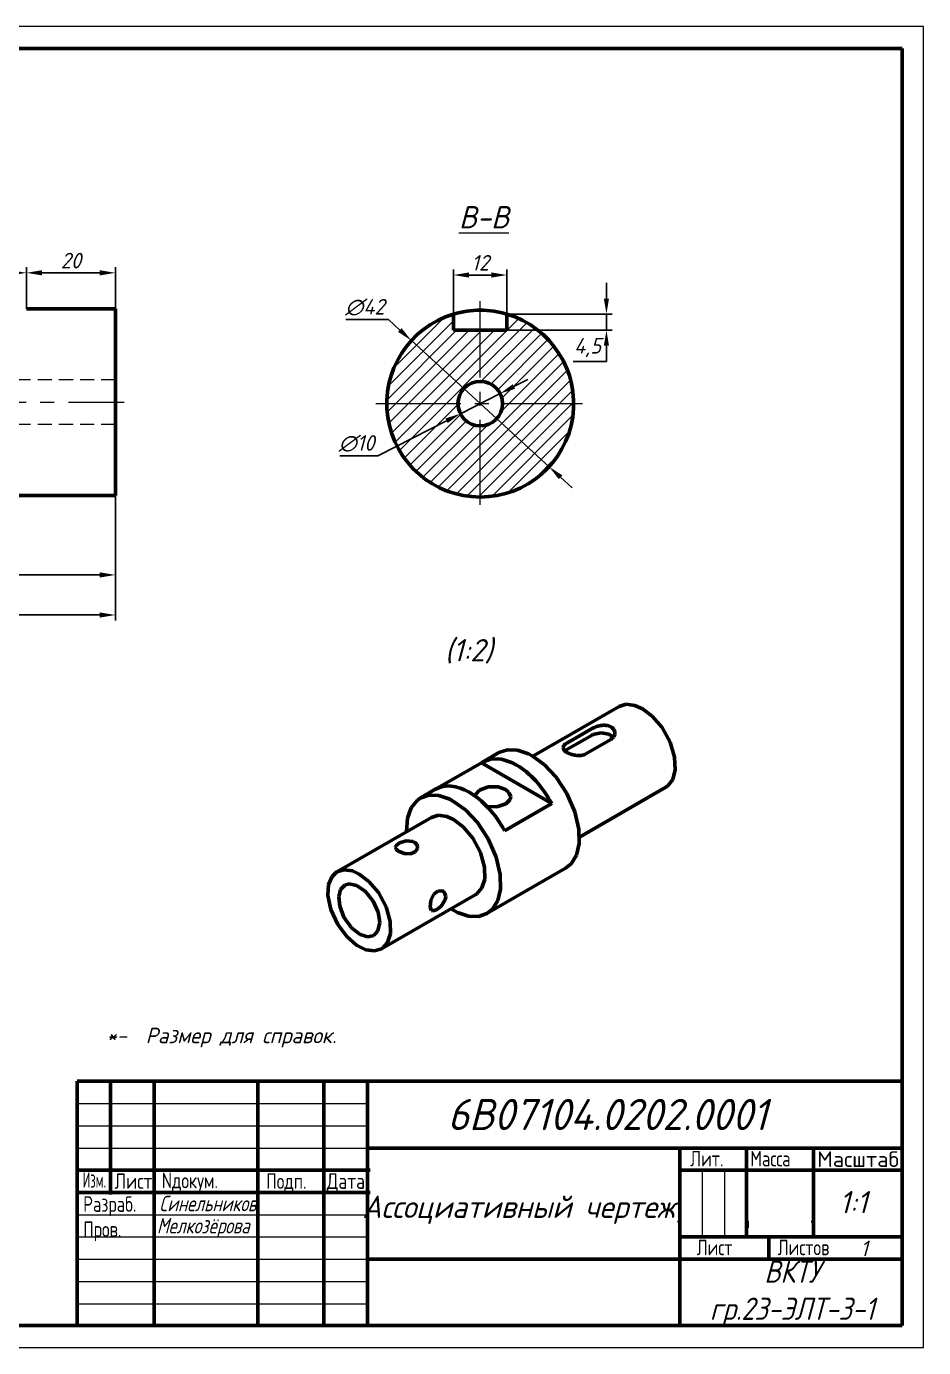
# Model space of a CAD drawing. Extents: x 0 to 1751, y 0 to 297.
# Drawn here: x 663.3 to 865, y 0 to 297 of the extents above; entities that cross this region are included whole.
import ezdxf
from ezdxf.enums import TextEntityAlignment as Align

# ---------------------------------------------------------------- set-up
doc = ezdxf.new("R2010")
doc.units = 0
for name, pattern in [('CENTER2', [28.575, 19.05, -3.175, 3.175, -3.175]), ('CONTI', [0]), ('невидимая2', [4.7625, 3.175, -1.5875])]:
    doc.linetypes.add(name, pattern=pattern)
doc.layers.get('DEFPOINTS').update_dxf_attribs({"linetype": 'CONTINUOUS'})
for name, color, linetype, lineweight in [('КОНТУР', 7, 'CONTINUOUS', 60), ('НЕВИДИМЫЙ', 116, 'невидимая2', 20), ('ОСИ', 14, 'CENTER2', 20), ('РАЗМЕРЫ', 164, 'CONTINUOUS', 20), ('Рамка', 250, 'CONTI', 20), ('Тонкие', 7, 'CONTINUOUS', 20)]:
    doc.layers.add(name, color=color, linetype=linetype, lineweight=lineweight)
doc.layers.add('Системный слой', color=7, linetype='CONTINUOUS')
doc.layers.add('Формат', color=251, linetype='CONTINUOUS')
doc.styles.add('RUSS', font='GOST_B.TTF', dxfattribs={"oblique": 15})
doc.styles.get("Standard").update_dxf_attribs({"font": 'GOST_B.TTF', "oblique": 15})
doc.dimstyles.new('1', dxfattribs={"dimtxt": 3.5, "dimasz": 3.5, "dimexe": 1.25, "dimexo": 0, "dimgap": 1, "dimtad": 1, "dimtoh": 1, "dimdec": 0, "dimdsep": 46, "dimlunit": 6, "dimtxsty": 'RUSS', "dimcen": 0, "dimadec": 0, "dimazin": 0, "dimtfac": 1, "dimtdec": 0, "dimtmove": 0, "dimatfit": 3, "dimfxl": 1, "dimtolj": 1, "dimtzin": 0, "dimarcsym": 0})

# ---------------------------------------------------------------- blocks, each defined once
blk = doc.blocks.new('*D93')
at = {"layer": 'DEFPOINTS', "color": 0, "transparency": 16777216}
for p in [(771.33, 241.11), (759.33, 232.33), (771.33, 232.33)]:
    blk.add_point(p, dxfattribs=at)
at = {"layer": 'РАЗМЕРЫ', "color": 0, "lineweight": -2, "transparency": 16777216}
for p, q in [((759.33, 232.33), (759.33, 242.36)), ((762.83, 241.11), (767.83, 241.11)), ((771.33, 232.33), (771.33, 242.36))]:
    blk.add_line(p, q, dxfattribs=at)
at = {"layer": 'РАЗМЕРЫ', "color": 0, "transparency": 16777216}
for points in [[(762.83, 241.7), (762.83, 240.53), (759.33, 241.11)], [(767.83, 241.7), (767.83, 240.53), (771.33, 241.11)]]:
    blk.add_solid(points, dxfattribs=at)
at = {"layer": 'РАЗМЕРЫ', "color": 0, "transparency": 16777216, "insert": (765.33, 243.86), "char_height": 3.5, "attachment_point": 5, "style": 'RUSS'}
blk.add_mtext('\\A1;12', dxfattribs=at)
blk = doc.blocks.new('*D94')
at = {"layer": 'DEFPOINTS', "color": 0, "transparency": 16777216}
for p in [(771.33, 232.33), (771.33, 228.7), (793.7, 228.7)]:
    blk.add_point(p, dxfattribs=at)
at = {"layer": 'РАЗМЕРЫ', "color": 0, "lineweight": -2, "transparency": 16777216}
for p, q in [((793.7, 235.83), (793.7, 239.33)), ((771.33, 232.33), (794.95, 232.33)), ((793.7, 232.33), (793.7, 228.7)), ((771.33, 228.7), (794.95, 228.7)), ((793.7, 225.2), (793.7, 221.7)), ((793.7, 221.7), (786.22, 221.7))]:
    blk.add_line(p, q, dxfattribs=at)
at = {"layer": 'РАЗМЕРЫ', "color": 0, "transparency": 16777216}
for points in [[(793.11, 235.83), (794.28, 235.83), (793.7, 232.33)], [(793.11, 225.2), (794.28, 225.2), (793.7, 228.7)]]:
    blk.add_solid(points, dxfattribs=at)
at = {"layer": 'РАЗМЕРЫ', "color": 0, "transparency": 16777216, "insert": (789.46, 224.8), "char_height": 3.5, "width": 4.932, "attachment_point": 5, "style": 'RUSS'}
blk.add_mtext('\\A1;4,5', dxfattribs=at)
blk = doc.blocks.new('*D95')
at = {"layer": 'DEFPOINTS', "color": 0, "transparency": 16777216}
for p in [(749.85, 226.39), (780.81, 198.01)]:
    blk.add_point(p, dxfattribs=at)
at = {"layer": 'РАЗМЕРЫ', "color": 0, "lineweight": -2, "transparency": 16777216}
for p, q in [((735.14, 231.12), (744.69, 231.12)), ((744.69, 231.12), (747.27, 228.75)), ((780.81, 198.01), (749.85, 226.39)), ((783.39, 195.65), (785.97, 193.28))]:
    blk.add_line(p, q, dxfattribs=at)
at = {"layer": 'РАЗМЕРЫ', "color": 0, "transparency": 16777216}
for points in [[(747.66, 229.18), (746.87, 228.32), (749.85, 226.39)], [(783.79, 196.08), (783, 195.22), (780.81, 198.01)]]:
    blk.add_solid(points, dxfattribs=at)
at = {"layer": 'РАЗМЕРЫ', "color": 0, "transparency": 16777216, "insert": (739.41, 233.87), "char_height": 3.5, "attachment_point": 5, "style": 'RUSS'}
blk.add_mtext('\\A1;∅42', dxfattribs=at)
blk = doc.blocks.new('*D96')
at = {"layer": 'DEFPOINTS', "color": 0, "transparency": 16777216}
for p in [(769.79, 214.47), (760.87, 209.94)]:
    blk.add_point(p, dxfattribs=at)
at = {"layer": 'РАЗМЕРЫ', "color": 0, "lineweight": -2, "transparency": 16777216}
for p, q in [((772.91, 216.05), (776.03, 217.64)), ((769.79, 214.47), (760.87, 209.94)), ((742.3, 200.5), (757.75, 208.35)), ((733.78, 200.5), (742.3, 200.5))]:
    blk.add_line(p, q, dxfattribs=at)
at = {"layer": 'РАЗМЕРЫ', "color": 0, "transparency": 16777216}
for points in [[(772.64, 216.57), (773.17, 215.53), (769.79, 214.47)], [(757.49, 208.87), (758.02, 207.83), (760.87, 209.94)]]:
    blk.add_solid(points, dxfattribs=at)
at = {"layer": 'РАЗМЕРЫ', "color": 0, "transparency": 16777216, "insert": (737.54, 203.25), "char_height": 3.5, "attachment_point": 5, "style": 'RUSS'}
blk.add_mtext('\\A1;∅10', dxfattribs=at)
blk = doc.blocks.new('*D97')
at = {"layer": 'DEFPOINTS', "color": 0, "transparency": 16777216}
for p in [(663.33, 241.61), (663.33, 233.52), (683.33, 233.52)]:
    blk.add_point(p, dxfattribs=at)
at = {"layer": 'РАЗМЕРЫ', "color": 0, "lineweight": -2, "transparency": 16777216}
for p, q in [((663.33, 233.52), (663.33, 242.86)), ((679.83, 241.61), (666.83, 241.61)), ((683.33, 233.52), (683.33, 242.86))]:
    blk.add_line(p, q, dxfattribs=at)
at = {"layer": 'РАЗМЕРЫ', "color": 0, "transparency": 16777216}
for points in [[(666.83, 242.19), (666.83, 241.03), (663.33, 241.61)], [(679.83, 242.19), (679.83, 241.03), (683.33, 241.61)]]:
    blk.add_solid(points, dxfattribs=at)
at = {"layer": 'РАЗМЕРЫ', "color": 0, "transparency": 16777216, "insert": (673.33, 244.36), "char_height": 3.5, "attachment_point": 5, "style": 'RUSS'}
blk.add_mtext('\\A1;20', dxfattribs=at)
blk = doc.blocks.new('*D103')
at = {"layer": 'DEFPOINTS', "color": 0, "transparency": 16777216}
for p in [(613.33, 191.52), (683.33, 191.52), (683.33, 173.69)]:
    blk.add_point(p, dxfattribs=at)
at = {"layer": 'РАЗМЕРЫ', "color": 0, "lineweight": -2, "transparency": 16777216}
for p, q in [((613.33, 191.52), (613.33, 172.44)), ((683.33, 191.52), (683.33, 172.44)), ((616.83, 173.69), (679.83, 173.69))]:
    blk.add_line(p, q, dxfattribs=at)
at = {"layer": 'РАЗМЕРЫ', "color": 0, "transparency": 16777216}
for points in [[(616.83, 174.27), (616.83, 173.11), (613.33, 173.69)], [(679.83, 174.27), (679.83, 173.11), (683.33, 173.69)]]:
    blk.add_solid(points, dxfattribs=at)
at = {"layer": 'РАЗМЕРЫ', "color": 0, "transparency": 16777216, "insert": (648.33, 176.44), "char_height": 3.5, "attachment_point": 5, "style": 'RUSS'}
blk.add_mtext('\\A1;70', dxfattribs=at)
blk = doc.blocks.new('*D76')
at = {"layer": 'DEFPOINTS', "color": 0, "transparency": 16777216}
for p in [(503.33, 192.52), (683.33, 191.52), (683.33, 164.69)]:
    blk.add_point(p, dxfattribs=at)
at = {"layer": 'РАЗМЕРЫ', "color": 0, "lineweight": -2, "transparency": 16777216}
for p, q in [((503.33, 192.52), (503.33, 163.44)), ((683.33, 191.52), (683.33, 163.44)), ((506.83, 164.69), (679.83, 164.69))]:
    blk.add_line(p, q, dxfattribs=at)
at = {"layer": 'РАЗМЕРЫ', "color": 0, "transparency": 16777216}
for points in [[(506.83, 165.27), (506.83, 164.11), (503.33, 164.69)], [(679.83, 165.27), (679.83, 164.11), (683.33, 164.69)]]:
    blk.add_solid(points, dxfattribs=at)
at = {"layer": 'РАЗМЕРЫ', "color": 0, "transparency": 16777216, "insert": (593.33, 167.44), "char_height": 3.5, "attachment_point": 5, "style": 'RUSS'}
blk.add_mtext('\\A1;180', dxfattribs=at)
blk = doc.blocks.new('*D144')
at = {"layer": 'DEFPOINTS', "color": 0, "transparency": 16777216}
for p in [(663.33, 241.61), (635.33, 233.52), (663.33, 233.52)]:
    blk.add_point(p, dxfattribs=at)
at = {"layer": 'РАЗМЕРЫ', "color": 0, "lineweight": -2, "transparency": 16777216}
for p, q in [((635.33, 233.52), (635.33, 242.86)), ((638.83, 241.61), (659.83, 241.61)), ((663.33, 233.52), (663.33, 242.86))]:
    blk.add_line(p, q, dxfattribs=at)
at = {"layer": 'РАЗМЕРЫ', "color": 0, "transparency": 16777216}
for points in [[(638.83, 242.19), (638.83, 241.03), (635.33, 241.61)], [(659.83, 242.19), (659.83, 241.03), (663.33, 241.61)]]:
    blk.add_solid(points, dxfattribs=at)
at = {"layer": 'РАЗМЕРЫ', "color": 0, "transparency": 16777216, "insert": (649.33, 244.36), "char_height": 3.5, "attachment_point": 5, "style": 'RUSS'}
blk.add_mtext('\\A1;28', dxfattribs=at)

msp = doc.modelspace()

# ---------------------------------------------------------------- linework, layer by layer
at = {"layer": 'КОНТУР', "lineweight": 20}
for p, q in [((864.98, 297), (444.98, 297)), ((864.98, 0), (864.98, 297)), ((675.2, 54.86), (740.2, 54.86)), ((675.2, 49.86), (740.2, 49.86)), ((675.2, 44.86), (740.2, 44.86)), ((815.2, 39.86), (815.2, 24.86)), ((820.2, 39.86), (820.2, 24.86)), ((675.2, 29.86), (740.2, 29.86)), ((675.2, 24.86), (740.2, 24.86)), ((675.2, 19.86), (740.2, 19.86)), ((675.2, 14.86), (740.2, 14.86)), ((675.2, 9.86), (740.2, 9.86)), ((444.98, 0), (864.98, 0))]:
    msp.add_line(p, q, dxfattribs=at)
at = {"layer": 'КОНТУР', "lineweight": 60}
for p, q in [((860.2, 292), (464.98, 292)), ((860.2, 292), (860.2, 5)), ((674.73, 59.86), (860.2, 59.86)), ((682.2, 59.86), (682.2, 34.43)), ((692.08, 59.86), (692.08, 4.75)), ((715.34, 59.86), (715.34, 4.75)), ((730.2, 59.86), (730.2, 34.86)), ((740.03, 59.86), (740.03, 4.75)), ((740.03, 44.86), (860.2, 44.86)), ((810.17, 44.86), (810.17, 5.22)), ((825.2, 44.86), (825.2, 24.86)), ((840.2, 44.86), (840.2, 24.54)), ((675.2, 39.86), (740.56, 39.86)), ((675.2, 34.86), (740.56, 34.86)), ((740.03, 19.86), (860.2, 19.86)), ((860.2, 5), (464.98, 5))]:
    msp.add_line(p, q, dxfattribs=at)
at = {"layer": 'КОНТУР'}
for p, q in [((663.33, 233.52), (671.67, 233.52)), ((671.67, 233.52), (683.33, 233.52)), ((683.33, 233.52), (683.33, 191.52)), ((759.33, 232.33), (759.33, 228.7)), ((771.33, 228.7), (771.33, 232.33)), ((771.33, 228.7), (759.33, 228.7)), ((613.33, 191.52), (683.33, 191.52)), ((777.13, 132.94), (796.52, 144.13)), ((796.52, 144.13), (798.15, 144.61)), ((798.15, 144.61), (800.08, 144.36)), ((800.08, 144.36), (801.77, 143.61)), ((801.77, 143.61), (804, 141.93)), ((804, 141.93), (806.19, 139.37)), ((784.8, 135.91), (790.46, 139.17)), ((790.46, 137.69), (784.8, 134.43)), ((789.04, 133.46), (794.7, 136.72)), ((790.64, 137.79), (790.46, 137.69)), ((792.51, 138.2), (790.64, 137.79)), ((794.23, 137.91), (792.51, 138.2)), ((795.27, 137.23), (794.23, 137.91)), ((794.94, 139.37), (794.7, 139.53)), ((794.7, 136.72), (794.94, 136.89)), ((795.34, 138.93), (794.94, 139.37)), ((794.94, 136.89), (795.34, 137.32)), ((795.55, 138.42), (795.34, 138.93)), ((795.34, 137.32), (795.55, 137.84)), ((795.58, 138.13), (795.55, 138.42)), ((795.55, 137.84), (795.58, 138.13)), ((806.19, 139.37), (808.01, 136.09)), ((765.99, 131.7), (769.52, 133.74)), ((769.52, 133.74), (771.44, 134.39)), ((771.44, 134.39), (773.67, 134.3)), ((773.67, 134.3), (776.15, 133.46)), ((783.94, 135.01), (783.92, 134.86)), ((783.92, 134.86), (783.95, 134.67)), ((784.12, 135.37), (783.94, 135.01)), ((783.95, 134.67), (784.16, 134.31)), ((784.5, 135.71), (784.12, 135.37)), ((784.16, 134.31), (784.56, 133.96)), ((784.8, 134.43), (784.37, 134.11)), ((784.8, 135.91), (784.5, 135.71)), ((784.56, 133.96), (784.8, 133.81)), ((808.01, 136.09), (809.02, 132.71)), ((755.81, 125.8), (765.58, 131.44)), ((765.58, 131.44), (765.99, 131.7)), ((765.58, 131.44), (781.39, 122.31)), ((765.99, 131.7), (767.9, 132.35)), ((767.9, 132.35), (770.13, 132.26)), ((770.13, 132.26), (772.62, 131.42)), ((772.62, 131.42), (773.49, 130.96)), ((776.15, 133.46), (777.02, 133)), ((777.02, 133), (779.7, 131.05)), ((779.7, 131.05), (782.38, 128.22)), ((809.02, 132.71), (809.15, 129.87)), ((782.38, 128.22), (784.81, 124.57)), ((808.6, 127.73), (807.51, 126.29)), ((809.15, 129.87), (808.6, 127.73)), ((751.84, 123.53), (755.38, 125.58)), ((765.19, 125.34), (764.29, 124.36)), ((767.09, 126.03), (765.19, 125.34)), ((769.33, 126.02), (767.09, 126.03)), ((771.01, 125.44), (769.33, 126.02)), ((771.79, 124.81), (771.01, 125.44)), ((772.18, 123.81), (771.79, 124.81)), ((787.63, 114.75), (807.02, 125.95)), ((807.51, 126.29), (807.02, 125.95)), ((749.78, 121.37), (751.12, 123.02)), ((751.12, 123.02), (751.84, 123.53)), ((751.84, 123.53), (753.76, 124.18)), ((753.76, 124.18), (755.99, 124.1)), ((755.99, 124.1), (758.47, 123.25)), ((758.47, 123.25), (759.34, 122.79)), ((759.34, 122.79), (762.02, 120.85)), ((764.29, 124.36), (764.19, 123.98)), ((769.08, 121.56), (771.05, 122.2)), ((770.78, 116.19), (781.39, 122.31)), ((771.05, 122.2), (772.03, 123.18)), ((772.03, 123.18), (772.18, 123.81)), ((784.81, 124.57), (786.61, 120.46)), ((733.13, 106.96), (754.34, 119.2)), ((748.75, 115.98), (748.96, 119.02)), ((748.96, 119.02), (749.78, 121.37)), ((754.34, 119.2), (755.94, 119.67)), ((755.94, 119.67), (757.83, 119.39)), ((757.83, 119.39), (759.34, 118.71)), ((762.02, 120.85), (764.7, 118.02)), ((766.87, 121.63), (769.08, 121.56)), ((786.61, 120.46), (787.5, 116.57)), ((759.34, 118.71), (761.52, 117.05)), ((761.52, 117.05), (763.65, 114.54)), ((764.7, 118.02), (767.13, 114.36)), ((787.5, 116.57), (787.56, 113.29)), ((747.17, 113.45), (746.34, 112.8)), ((748.68, 113.89), (747.17, 113.45)), ((750.2, 113.75), (748.68, 113.89)), ((750.5, 113.61), (750.2, 113.75)), ((750.5, 113.61), (750.74, 113.44)), ((750.74, 113.44), (751.06, 113.08)), ((751.06, 113.08), (751.22, 112.66)), ((763.65, 114.54), (765.38, 111.31)), ((767.13, 114.36), (768.93, 110.25)), ((787.56, 113.29), (786.94, 110.69)), ((746.34, 112.8), (746.24, 112.46)), ((746.24, 112.46), (746.25, 112.31)), ((746.25, 112.31), (746.42, 112.01)), ((746.42, 112.01), (746.74, 111.71)), ((746.74, 111.71), (746.97, 111.56)), ((748.2, 111.1), (746.97, 111.56)), ((749.67, 111.03), (748.2, 111.1)), ((750.7, 111.43), (749.67, 111.03)), ((751.21, 112.19), (750.7, 111.43)), ((751.24, 112.46), (751.21, 112.19)), ((751.22, 112.66), (751.24, 112.46)), ((765.38, 111.31), (766.29, 108.03)), ((768.93, 110.25), (769.82, 106.37)), ((786.94, 110.69), (785.78, 108.78)), ((732.02, 105.93), (733.13, 106.96)), ((733.13, 106.96), (734.72, 107.42)), ((734.72, 107.42), (736.61, 107.15)), ((736.61, 107.15), (738.13, 106.46)), ((766.29, 108.03), (766.34, 105.33)), ((766.84, 97.55), (784.52, 107.76)), ((785.78, 108.78), (784.52, 107.76)), ((731.09, 101.61), (731.24, 104.12)), ((731.24, 104.12), (732.02, 105.93)), ((735.89, 104.22), (734.88, 103.93)), ((737.53, 103.91), (735.89, 104.22)), ((738.13, 106.46), (740.31, 104.81)), ((740.31, 104.81), (742.43, 102.29)), ((766.34, 105.33), (765.72, 103.33)), ((769.82, 106.37), (769.88, 103.08)), ((731.75, 98.45), (731.09, 101.61)), ((733.96, 102.94), (733.55, 101.35)), ((733.55, 101.35), (733.75, 99.24)), ((734.88, 103.93), (733.96, 102.94)), ((739.44, 102.63), (737.53, 103.91)), ((741.26, 100.37), (739.44, 102.63)), ((742.43, 102.29), (744.17, 99.06)), ((743.13, 89.64), (764.34, 101.88)), ((754.91, 101.91), (754.24, 100.58)), ((755.77, 102.6), (754.91, 101.91)), ((756.68, 102.68), (755.77, 102.6)), ((756.95, 102.57), (756.68, 102.68)), ((757.13, 102.43), (756.95, 102.57)), ((757.41, 102.07), (757.13, 102.43)), ((757.56, 101.61), (757.41, 102.07)), ((757.47, 100.69), (757.58, 101.36)), ((757.58, 101.36), (757.56, 101.61)), ((764.59, 102.04), (764.34, 101.88)), ((765.72, 103.33), (764.59, 102.04)), ((769.88, 103.08), (769.26, 100.48)), ((733.3, 95.13), (731.75, 98.45)), ((733.75, 99.24), (734.7, 96.75)), ((742.38, 97.85), (741.26, 100.37)), ((744.17, 99.06), (745.08, 95.78)), ((754.24, 100.58), (754.06, 99)), ((754.06, 99), (754.41, 98.26)), ((754.41, 98.26), (754.45, 98.24)), ((754.45, 98.24), (754.66, 98.16)), ((754.66, 98.16), (755.53, 98.39)), ((755.53, 98.39), (756.55, 99.21)), ((756.55, 99.21), (757.47, 100.69)), ((760.21, 97.84), (758.75, 98.66)), ((768.1, 98.58), (766.84, 97.55)), ((769.26, 100.48), (768.1, 98.58)), ((735.36, 92.38), (733.3, 95.13)), ((734.7, 96.75), (736.41, 94.36)), ((742.3, 93.65), (742.71, 95.24)), ((742.73, 95.64), (742.38, 97.85)), ((742.71, 95.24), (742.73, 95.64)), ((745.08, 95.78), (745.13, 93.08)), ((762.69, 96.99), (760.21, 97.84)), ((764.93, 96.91), (762.69, 96.99)), ((766.84, 97.55), (764.93, 96.91)), ((737.55, 90.5), (735.36, 92.38)), ((736.41, 94.36), (738.36, 92.87)), ((738.36, 92.87), (740.06, 92.37)), ((740.06, 92.37), (741.38, 92.67)), ((741.38, 92.67), (742.3, 93.65)), ((745.13, 93.08), (744.51, 91.09)), ((739.64, 89.45), (737.55, 90.5)), ((741.54, 89.17), (739.64, 89.45)), ((743.13, 89.64), (741.54, 89.17)), ((743.37, 89.79), (743.13, 89.64)), ((744.51, 91.09), (743.37, 89.79)), ((674.73, 59.86), (674.73, 5)), ((730.2, 39.86), (730.2, 39.86)), ((730.2, 39.86), (730.2, 4.86)), ((810.2, 39.86), (860.16, 39.86)), ((810.2, 24.86), (860.16, 24.86)), ((830.2, 24.86), (830.2, 19.86))]:
    msp.add_line(p, q, dxfattribs=at)
at = {"layer": 'КОНТУР', "lineweight": 25}
msp.add_line((730.2, 34.86), (730.2, 34.86), dxfattribs=at)
at = {"layer": 'КОНТУР', "linetype": 'ByBlock'}
for p, q in [((810.03, 28.09), (810.03, 28.46)), ((825.3, 26.94), (825.3, 28.46)), ((825.3, 26.94), (825.3, 28.46)), ((840.1, 28.47), (840.1, 28.1)), ((840.1, 28.47), (840.1, 28.1))]:
    msp.add_line(p, q, dxfattribs=at)
at = {"layer": 'КОНТУР'}
msp.add_circle((765.33, 212.2), 5, dxfattribs=at)
for start, end in [(106.6015, 73.3985), (90, 106.6015), (73.3985, 90)]:
    msp.add_arc((765.33, 212.2), 21, start, end, dxfattribs=at)
for centre, start_param, end_param in [((773.49, 118.71), 4.656718, 5.497787), ((762.88, 112.58), 5.497787, 6.283185), ((762.88, 112.58), 4.656718, 5.497787)]:
    msp.add_ellipse(centre, major_axis=(-7.5, 12.99), ratio=0.57735, start_param=start_param, end_param=end_param, dxfattribs=at)
for points, knots in [([(794.7, 139.53), (794.6, 139.59), (794.41, 139.68), (794.11, 139.78), (793.83, 139.84), (793.52, 139.88), (793.17, 139.9), (792.77, 139.88), (792.3, 139.83), (791.91, 139.74), (791.45, 139.61), (791.05, 139.47), (790.68, 139.3), (790.51, 139.21), (790.46, 139.17)], [0, 0, 0, 0, 1.345124, 2.407538, 3.342297, 4.369992, 5.559374, 6.895505, 8.233395, 10.051819, 10.653484, 12.87419, 14.211137, 15, 15, 15, 15]), ([(784.8, 133.81), (784.9, 133.76), (785.17, 133.62), (785.65, 133.42), (786.22, 133.25), (786.73, 133.15), (787.14, 133.1), (787.47, 133.09), (787.78, 133.1), (788.06, 133.13), (788.29, 133.17), (788.54, 133.24), (788.8, 133.33), (788.96, 133.41), (789.04, 133.46)], [0, 0, 0, 0, 1.345124, 3.342297, 5.335283, 7.130775, 8.233395, 9.209078, 10.368225, 11.220628, 12.056228, 12.87419, 13.946315, 15, 15, 15, 15])]:
    msp.add_open_spline(points, degree=3, knots=knots, dxfattribs=at)
at = {"layer": 'НЕВИДИМЫЙ'}
for p, q in [((683.33, 217.52), (596.33, 217.52)), ((683.33, 207.52), (596.33, 207.52))]:
    msp.add_line(p, q, dxfattribs=at)
at = {"layer": 'ОСИ'}
for p, q in [((765.33, 226.7), (765.33, 235.2)), ((765.33, 189.48), (765.33, 235.2)), ((501.33, 212.52), (685.33, 212.52)), ((741.9, 212.2), (788.33, 212.2))]:
    msp.add_line(p, q, dxfattribs=at)
at = {"layer": 'Рамка'}
msp.add_lwpolyline([(444.98, 0), (864.98, 0), (864.98, 297), (444.98, 297)], close=True, dxfattribs=at)
at = {"layer": 'Системный слой', "color": 7, "linetype": 'Continuous'}
msp.add_line((771.33, 231.51), (771.91, 232.09), dxfattribs=at)
at = {"layer": 'Тонкие'}
for p, q in [((744.44, 210.28), (762.86, 228.7)), ((744.55, 213.22), (760.03, 228.7)), ((744.79, 216.28), (759.33, 230.83)), ((744.95, 207.97), (765.69, 228.7)), ((745.51, 205.69), (768.52, 228.7)), ((746.15, 220.47), (756.88, 231.21)), ((746.28, 203.63), (773.93, 231.29)), ((747.3, 201.83), (775.76, 230.28)), ((765.33, 217.03), (777.43, 229.12)), ((767.64, 216.51), (779.1, 227.97)), ((769.2, 215.24), (780.48, 226.52)), ((769.72, 210.1), (783.03, 223.42)), ((770.04, 213.25), (781.76, 224.97)), ((756.02, 193.58), (783.96, 221.52)), ((757.85, 192.58), (784.82, 219.55)), ((760.15, 192.05), (785.6, 217.5)), ((762.45, 191.52), (785.94, 215.01)), ((748.32, 200.02), (760.53, 212.23)), ((765.12, 191.37), (786.28, 212.52)), ((749.62, 198.49), (761.07, 209.94)), ((751.04, 197.08), (762.27, 208.31)), ((768.1, 191.51), (785.93, 209.35)), ((752.46, 195.67), (764.23, 207.44)), ((754.2, 194.59), (767.25, 207.64)), ((771.87, 192.46), (785.27, 205.85)), ((777.72, 195.47), (782.2, 199.96))]:
    msp.add_line(p, q, dxfattribs=at)

# ---------------------------------------------------------------- texts
at = {"layer": 'КОНТУР', "style": 'RUSS', "width": 0.8}
for s, p in [('Лит.', (812.52, 40.73)), ('Масса', (826.02, 40.73)), ('Nдокум.', (693.75, 35.81)), ('Подп.', (717.23, 35.68)), ('Разраб.', (676.09, 30.51)), ('Пров.', (676.09, 24.85))]:
    msp.add_text(s, height=3.5, dxfattribs=at).set_placement(p)
at = {"layer": 'КОНТУР', "style": 'RUSS'}
for s, width, p, p2 in [('Масштаб', 0.984603, (841.04, 40.6), (859.46, 40.6)), ('Изм.', 0.599806, (675.96, 35.93), (681.26, 35.93)), ('Лист', 0.813309, (683.15, 35.68), (691.61, 35.68)), ('Дата', 0.773685, (730.85, 35.68), (739.44, 35.68))]:
    msp.add_text(s, height=3.5, dxfattribs=dict(at, width=width)).set_placement(p, p2, align=Align.FIT)
at = {"layer": 'КОНТУР', "lineweight": 60, "ltscale": 0.8, "style": 'RUSS', "width": 0.8}
msp.add_text('Лист', height=3.5, dxfattribs=at).set_placement((814, 20.76))
at = {"layer": 'КОНТУР', "ltscale": 0.8, "style": 'RUSS', "width": 0.8}
msp.add_text('Листов', height=3.5, dxfattribs=at).set_placement((832.2, 20.76))
at = {"layer": 'ОСИ', "insert": (757.97, 55.9), "char_height": 7, "attachment_point": 1, "style": 'RUSS'}
msp.add_mtext_dynamic_manual_height_columns('{\\C0;6В07104.0202.0001}', width=81.4811, gutter_width=17.5, heights=[0], dxfattribs=at)
at = {"layer": 'ОСИ', "color": 0, "attachment_point": 1, "style": 'RUSS'}
for s, width, insert, char_height in [('1:1', 6.3294, (846.02, 35.19), 5), ('1', 5.8013, (850.79, 24.06), 3.5)]:
    msp.add_mtext_dynamic_manual_height_columns(s, width=width, gutter_width=17.5, heights=[0], dxfattribs=dict(at, insert=insert, char_height=char_height))
at = {"layer": 'РАЗМЕРЫ', "char_height": 5, "attachment_point": 1}
for s, width, insert in [('{\\LВ-В}', 9.8134, (760.54, 256.61)), ('(1:2)', 26.8704, (757.36, 159.27))]:
    msp.add_mtext_dynamic_manual_height_columns(s, width=width, gutter_width=17.5, heights=[0], dxfattribs=dict(at, insert=insert))
at = {"layer": 'РАЗМЕРЫ', "insert": (681.34, 71.91), "char_height": 3.5, "width": 70.143, "attachment_point": 1}
msp.add_mtext('*-  Размер для справок.\\P', dxfattribs=at)
at = {"layer": 'Формат'}
for s, insert, char_height, width, attachment_point in [('{\\W0.8;\\C0;Синельников}', (693.2, 32.39), 3.5, 21, 4), ('{\\W0.8;\\C0;Мелкозёрова}', (692.67, 26.93), 3.5, 21, 4), ('{\\W0.9;\\C0;ВКТУ\\Pгр.23-ЭЛТ-3-1}', (835.44, 12.22), 5, 65.7678, 5)]:
    msp.add_mtext(s, dxfattribs=dict(at, insert=insert, char_height=char_height, width=width, attachment_point=attachment_point))
at = {"layer": 'Формат', "color": 0, "insert": (773.9, 30.96), "char_height": 5, "width": 69.6, "attachment_point": 5}
msp.add_mtext('Ассоциативный чертеж', dxfattribs=at)

# ---------------------------------------------------------------- dimensions: what is measured, and where the dimension line sits
at = {"layer": 'РАЗМЕРЫ'}
for base, p1, p2, picture, middle in [((663.33, 241.61), (635.33, 233.52), (663.33, 233.52), '*D144', (649.33, 244.36)), ((663.33, 241.61), (683.33, 233.52), (663.33, 233.52), '*D97', (673.33, 244.36)), ((771.33, 241.11), (759.33, 232.33), (771.33, 232.33), '*D93', (765.33, 243.86)), ((683.33, 164.69), (503.33, 192.52), (683.33, 191.52), '*D76', (593.33, 167.44)), ((683.33, 173.69), (613.33, 191.52), (683.33, 191.52), '*D103', (648.33, 176.44))]:
    dim = msp.add_linear_dim(base=base, p1=p1, p2=p2, dimstyle='1', dxfattribs=at)
    dim.commit()
    dim.dimension.update_dxf_attribs({"geometry": picture, "text_midpoint": middle})
dim = msp.add_linear_dim(base=(793.7, 228.7), p1=(771.33, 232.33), p2=(771.33, 228.7), angle=90, text='<>,5', dimstyle='1', dxfattribs=at)
dim.commit()
dim.dimension.update_dxf_attribs({"geometry": '*D94', "text_midpoint": (789.46, 224.8)})
dim = msp.add_diameter_dim_2p(p1=(780.81, 198.01), p2=(749.85, 226.39), dimstyle='1', dxfattribs=at)
dim.commit()
dim.dimension.update_dxf_attribs({"geometry": '*D95', "text_midpoint": (739.41, 233.87)})
dim = msp.add_diameter_dim_2p(p1=(769.79, 214.47), p2=(760.87, 209.94), dimstyle='1', dxfattribs=at)
dim.commit()
dim.dimension.update_dxf_attribs({"geometry": '*D96', "text_midpoint": (737.54, 200.5), "dimtype": 163})

doc.saveas('drawing.dxf')
